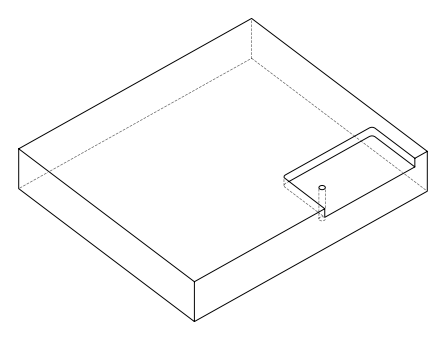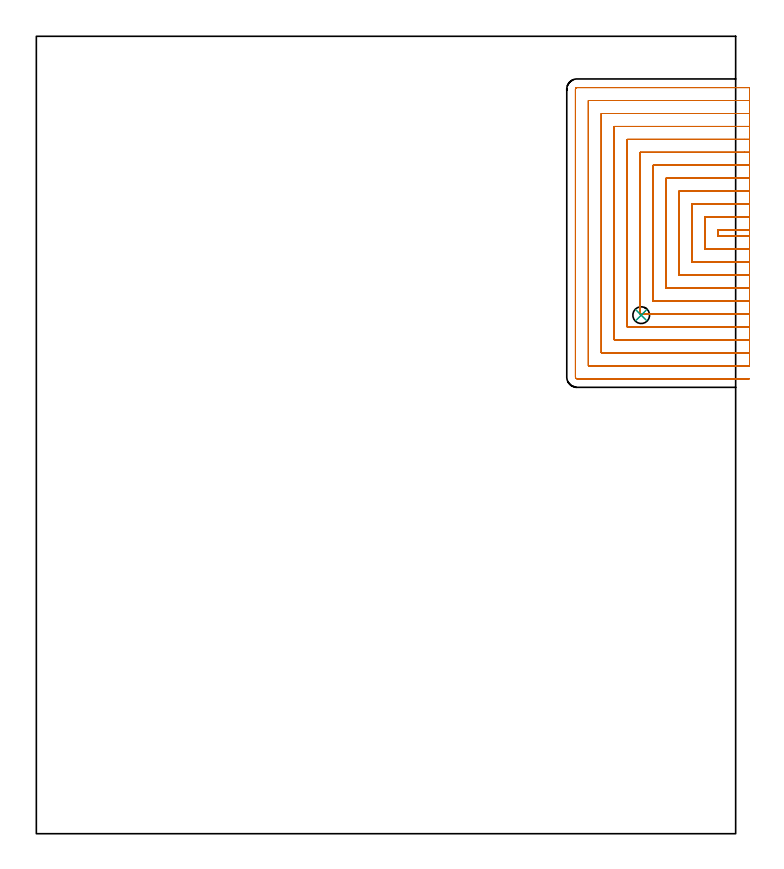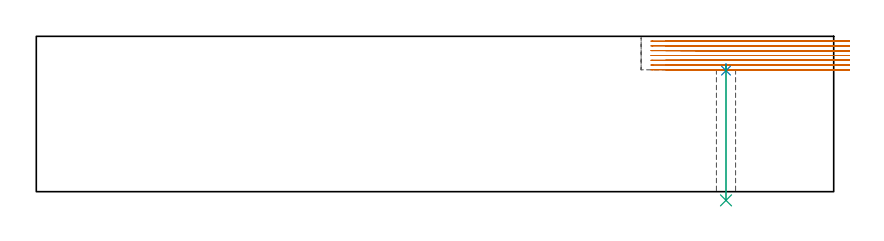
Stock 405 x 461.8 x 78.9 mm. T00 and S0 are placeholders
(PLAN: 3 operations, 2 tool changes, 62.4 min)
(1 MILL_SLOT | SLOT_PARTIAL_RECTANGULAR | NXT0201_013 | Follow Part, ap 2.5, ae 75% | 62.05 min | 296705 mm3)
(2 SPOT_DRILL | STEP1HOLE | NXT0321_9005460120000 | 0.03 min | 1 mm3)
(3 DRILL_THROUGH_HOLE_INTO_CENTER | STEP1HOLE | UGT0301_492 | 0.28 min | 4533 mm3)
(TOOL NXT0201_013 | ENDMILL 10mm | D10 FL30 Z4)
(TOOL NXT0321_9005460120000 | NC Spot Drill, 142deg, 12mm, Carbide, Uncoated | D12 PA142 FL30 Z2)
(TOOL UGT0301_492 | Carbide Drill 9.7 mm | D9.7 PA118 FL87 Z2)
(OP 1 MILL_SLOT)
G17 G21 G94 G90
T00 M6
G54
G17 G0 G90 X413. Y349.6 S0 M3
G43 Z88.9 H0
Z76.471
G94 G1 X410. F250.
X394.7 F500.
Y346.
X410.
X413. F250.
Y357.1
X410.
X387.2 F500.
Y338.5
X410.
X413. F250.
Y364.6
X410.
X379.7 F500.
Y331.
X410.
X413. F250.
Y372.1
X410.
X372.2 F500.
Y323.5
X410.
X413. F250.
Y379.6
X410.
X364.7 F500.
Y316.
X410.
X413. F250.
Y387.1
X410.
X357.2 F500.
Y308.5
X410.
X413. F250.
Y394.6
X410.
X349.7 F500.
Y301.
X410.
X413. F250.
Y402.1
X410.
X342.2 F500.
Y293.5
X410.
X413. F250.
Y409.6
X410.
X334.7 F500.
Y286.
X410.
X413. F250.
Y417.1
X410.
X327.2 F500.
Y278.5
X410.
X413. F250.
Y424.6
X410.
X319.7 F500.
Y271.
X410.
X413. F250.
Y432.1
X410.
X313.1 F500.
G3 X312.2 Y431.2 R0.9
G1 Y264.4
G3 X313.1 Y263.5 R0.9
G1 X410.
X413. F250.
G0 Y349.6 Z74.043
G1 X410.
X394.7 F500.
Y346.
X410.
X413. F250.
Y357.1
X410.
X387.2 F500.
Y338.5
X410.
X413. F250.
Y364.6
X410.
X379.7 F500.
Y331.
X410.
X413. F250.
Y372.1
X410.
X372.2 F500.
Y323.5
X410.
X413. F250.
Y379.6
X410.
X364.7 F500.
Y316.
X410.
X413. F250.
Y387.1
X410.
X357.2 F500.
Y308.5
X410.
X413. F250.
Y394.6
X410.
X349.7 F500.
Y301.
X410.
X413. F250.
Y402.1
X410.
X342.2 F500.
Y293.5
X410.
X413. F250.
Y409.6
X410.
X334.7 F500.
Y286.
X410.
X413. F250.
Y417.1
X410.
X327.2 F500.
Y278.5
X410.
X413. F250.
Y424.6
X410.
X319.7 F500.
Y271.
X410.
X413. F250.
Y432.1
X410.
X313.1 F500.
G3 X312.2 Y431.2 R0.9
G1 Y264.4
G3 X313.1 Y263.5 R0.9
G1 X410.
X413. F250.
G0 Y349.6 Z71.614
G1 X410.
X394.7 F500.
Y346.
X410.
X413. F250.
Y357.1
X410.
X387.2 F500.
Y338.5
X410.
X413. F250.
Y364.6
X410.
X379.7 F500.
Y331.
X410.
X413. F250.
Y372.1
X410.
X372.2 F500.
Y323.5
X410.
X413. F250.
Y379.6
X410.
X364.7 F500.
Y316.
X410.
X413. F250.
Y387.1
X410.
X357.2 F500.
Y308.5
X410.
X413. F250.
Y394.6
X410.
X349.7 F500.
Y301.
X410.
X413. F250.
Y402.1
X410.
X342.2 F500.
Y293.5
X410.
X413. F250.
Y409.6
X410.
X334.7 F500.
Y286.
X410.
X413. F250.
Y417.1
X410.
X327.2 F500.
Y278.5
X410.
X413. F250.
Y424.6
X410.
X319.7 F500.
Y271.
X410.
X413. F250.
Y432.1
X410.
X313.1 F500.
G3 X312.2 Y431.2 R0.9
G1 Y264.4
G3 X313.1 Y263.5 R0.9
G1 X410.
X413. F250.
G0 Y349.6 Z69.186
G1 X410.
X394.7 F500.
Y346.
X410.
X413. F250.
Y357.1
X410.
X387.2 F500.
Y338.5
X410.
X413. F250.
Y364.6
X410.
X379.7 F500.
Y331.
X410.
X413. F250.
Y372.1
X410.
X372.2 F500.
Y323.5
X410.
X413. F250.
Y379.6
X410.
X364.7 F500.
Y316.
X410.
X413. F250.
Y387.1
X410.
X357.2 F500.
Y308.5
X410.
X413. F250.
Y394.6
X410.
X349.7 F500.
Y301.
X410.
X413. F250.
Y402.1
X410.
X342.2 F500.
Y293.5
X410.
X413. F250.
Y409.6
X410.
X334.7 F500.
Y286.
X410.
X413. F250.
Y417.1
X410.
X327.2 F500.
Y278.5
X410.
X413. F250.
Y424.6
X410.
X319.7 F500.
Y271.
X410.
X413. F250.
Y432.1
X410.
X313.1 F500.
G3 X312.2 Y431.2 R0.9
G1 Y264.4
G3 X313.1 Y263.5 R0.9
G1 X410.
X413. F250.
G0 Y349.6 Z66.757
G1 X410.
X394.7 F500.
Y346.
X410.
X413. F250.
Y357.1
X410.
X387.2 F500.
Y338.5
X410.
X413. F250.
Y364.6
X410.
X379.7 F500.
Y331.
X410.
X413. F250.
Y372.1
X410.
X372.2 F500.
Y323.5
X410.
X413. F250.
Y379.6
X410.
X364.7 F500.
Y316.
X410.
X413. F250.
Y387.1
X410.
X357.2 F500.
Y308.5
X410.
X413. F250.
Y394.6
X410.
X349.7 F500.
Y301.
X410.
X413. F250.
Y402.1
X410.
X342.2 F500.
Y293.5
X410.
X413. F250.
Y409.6
X410.
X334.7 F500.
Y286.
X410.
X413. F250.
Y417.1
X410.
X327.2 F500.
Y278.5
X410.
X413. F250.
Y424.6
X410.
X319.7 F500.
Y271.
X410.
X413. F250.
Y432.1
X410.
X313.1 F500.
G3 X312.2 Y431.2 R0.9
G1 Y264.4
G3 X313.1 Y263.5 R0.9
G1 X410.
X413. F250.
G0 Y349.6 Z64.329
G1 X410.
X394.7 F500.
Y346.
X410.
X413. F250.
Y357.1
X410.
X387.2 F500.
Y338.5
X410.
X413. F250.
Y364.6
X410.
X379.7 F500.
Y331.
X410.
X413. F250.
Y372.1
X410.
X372.2 F500.
Y323.5
X410.
X413. F250.
Y379.6
X410.
X364.7 F500.
Y316.
X410.
X413. F250.
Y387.1
X410.
X357.2 F500.
Y308.5
X410.
X413. F250.
Y394.6
X410.
X349.7 F500.
Y301.
X410.
X413. F250.
Y402.1
X410.
X342.2 F500.
Y293.5
X410.
X413. F250.
Y409.6
X410.
X334.7 F500.
Y286.
X410.
X413. F250.
Y417.1
X410.
X327.2 F500.
Y278.5
X410.
X413. F250.
Y424.6
X410.
X319.7 F500.
Y271.
X410.
X413. F250.
Y432.1
X410.
X313.1 F500.
G3 X312.2 Y431.2 R0.9
G1 Y264.4
G3 X313.1 Y263.5 R0.9
G1 X410.
X413. F250.
G0 Y349.6 Z61.9
G1 X410.
X394.7 F500.
Y346.
X410.
X413. F250.
Y357.1
X410.
X387.2 F500.
Y338.5
X410.
X413. F250.
Y364.6
X410.
X379.7 F500.
Y331.
X410.
X413. F250.
Y372.1
X410.
X372.2 F500.
Y323.5
X410.
X413. F250.
Y379.6
X410.
X364.7 F500.
Y316.
X410.
X413. F250.
Y387.1
X410.
X357.2 F500.
Y308.5
X410.
X413. F250.
Y394.6
X410.
X349.7 F500.
Y301.
X410.
X413. F250.
Y402.1
X410.
X342.2 F500.
Y293.5
X410.
X413. F250.
Y409.6
X410.
X334.7 F500.
Y286.
X410.
X413. F250.
Y417.1
X410.
X327.2 F500.
Y278.5
X410.
X413. F250.
Y424.6
X410.
X319.7 F500.
Y271.
X410.
X413. F250.
Y432.1
X410.
X313.1 F500.
G3 X312.2 Y431.2 R0.9
G1 Y264.4
G3 X313.1 Y263.5 R0.9
G1 X410.
X413. F250.
G0 Z88.9
M5
M2
(OP 2 SPOT_DRILL)
G17 G21 G94 G90
T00 M6
G54
G17 G0 G90 X350.3 Y300.3 S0 M3
G43 Z88.9 H0
G94 G81 G98 Z61.483 F250. R64.9
G80
M5
M2
(OP 3 DRILL_THROUGH_HOLE_INTO_CENTER)
G17 G21 G94 G90
T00 M6
G54
G17 G0 G90 X350.3 Y300.3 S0 M3
G43 Z88.9 H0
G94 G73 G98 Z-4.414 F250. Q9.473 R63.9
G80
M5
M2
